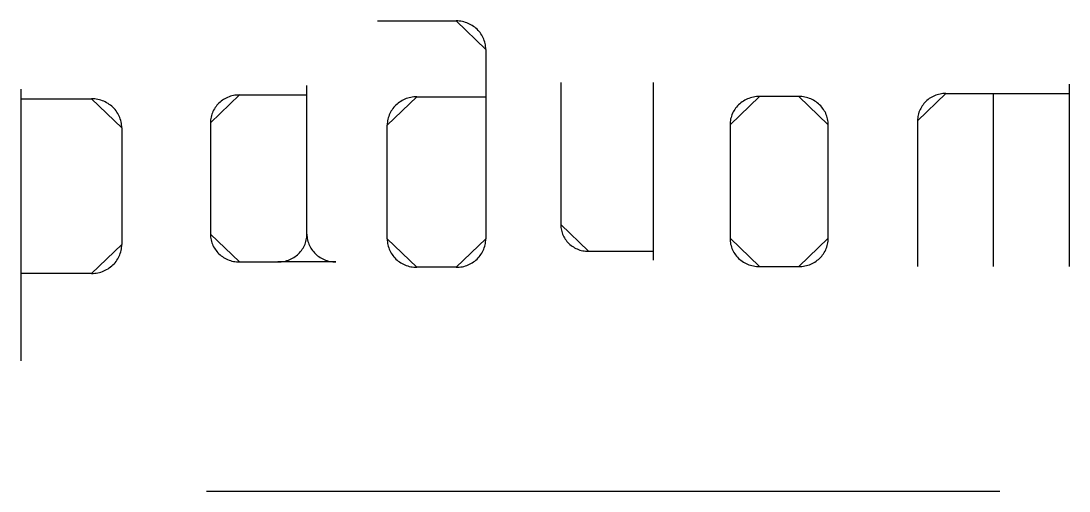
# Model space of a CAD drawing. Extents: x 8646 to 18206, y -17605 to -192.
# Drawn here: x 11111.408 to 11114.24, y -9015.795 to -9014.526 of the extents above; entities that cross this region are included whole.
import ezdxf

# ---------------------------------------------------------------- set-up
doc = ezdxf.new("R2010")
doc.units = 0
doc.layers.get('0').update_dxf_attribs({"linetype": 'CONTINUOUS'})

msp = doc.modelspace()

# ---------------------------------------------------------------- linework, layer by layer
at = {"color": 8, "linetype": 'CONTINUOUS'}
for p, q in [((11112.371, -9014.5258), (11112.5838, -9014.5258)), ((11112.6636, -9014.6026), (11112.6636, -9015.1142)), ((11112.1805, -9015.1014), (11112.1805, -9014.7005)), ((11112.8664, -9014.692), (11112.8664, -9015.0758)), ((11113.1158, -9014.692), (11113.1158, -9015.1717)), ((11114.2397, -9014.6969), (11114.2397, -9015.1887)), ((11111.4078, -9014.7098), (11111.4078, -9015.4434)), ((11111.9981, -9014.7257), (11112.1805, -9014.7257)), ((11112.4774, -9014.7305), (11112.6636, -9014.7305)), ((11113.5094, -9014.7298), (11113.4033, -9014.7298)), ((11113.9072, -9014.7215), (11114.2397, -9014.7215)), ((11114.035, -9014.7215), (11114.035, -9015.1887)), ((11111.4078, -9014.736), (11111.5985, -9014.736)), ((11111.6803, -9014.8146), (11111.6803, -9015.1291)), ((11111.9199, -9014.8009), (11111.9199, -9015.1014)), ((11112.3976, -9015.1142), (11112.3976, -9014.8072)), ((11113.3237, -9014.8063), (11113.3237, -9015.1126)), ((11113.589, -9015.1126), (11113.589, -9014.8063)), ((11113.8305, -9014.7953), (11113.8305, -9015.1887)), ((11112.9412, -9015.1477), (11113.1158, -9015.1477)), ((11111.9981, -9015.1766), (11112.1023, -9015.1766)), ((11111.5985, -9015.2076), (11111.4078, -9015.2076)), ((11112.5838, -9015.191), (11112.4774, -9015.191)), ((11113.4033, -9015.1891), (11113.5094, -9015.1891)), ((11111.9093, -9015.795), (11114.0529, -9015.795))]:
    msp.add_line(p, q, dxfattribs=at)
at = {"color": 8, "linetype": 'CONTINUOUS', "flags": 128}
for points in [[(11112.6636, -9014.6026), (11112.6636, -9014.5985), (11112.6633, -9014.5946), (11112.6627, -9014.5906), (11112.6619, -9014.5866), (11112.6609, -9014.5827), (11112.6598, -9014.5788), (11112.6583, -9014.5749), (11112.6567, -9014.5714), (11112.655, -9014.5677), (11112.653, -9014.5641), (11112.6508, -9014.5607), (11112.6484, -9014.5574), (11112.6459, -9014.5542), (11112.6432, -9014.5512), (11112.6403, -9014.5483), (11112.6373, -9014.5455), (11112.6341, -9014.5429), (11112.6308, -9014.5405), (11112.6274, -9014.5381), (11112.6237, -9014.536), (11112.6201, -9014.5341), (11112.6163, -9014.5325), (11112.6124, -9014.5309), (11112.6085, -9014.5296), (11112.6045, -9014.5285), (11112.6005, -9014.5275), (11112.5963, -9014.5268), (11112.5922, -9014.5262), (11112.588, -9014.5259), (11112.5838, -9014.5258)], [(11111.9981, -9014.7257), (11111.994, -9014.7258), (11111.9899, -9014.726), (11111.9858, -9014.7266), (11111.9818, -9014.7273), (11111.9779, -9014.7282), (11111.974, -9014.7293), (11111.97, -9014.7306), (11111.9663, -9014.7322), (11111.9626, -9014.7339), (11111.9591, -9014.7357), (11111.9555, -9014.7379), (11111.9522, -9014.74), (11111.949, -9014.7424), (11111.9458, -9014.745), (11111.9428, -9014.7476), (11111.94, -9014.7505), (11111.9373, -9014.7536), (11111.9349, -9014.7566), (11111.9326, -9014.7599), (11111.9304, -9014.7633), (11111.9285, -9014.7667), (11111.9267, -9014.7702), (11111.9252, -9014.7739), (11111.9237, -9014.7776), (11111.9227, -9014.7814), (11111.9217, -9014.7852), (11111.9209, -9014.7891), (11111.9204, -9014.793), (11111.9201, -9014.7968), (11111.9199, -9014.8009)], [(11112.4774, -9014.7305), (11112.4732, -9014.7306), (11112.469, -9014.7309), (11112.4648, -9014.7314), (11112.4608, -9014.7321), (11112.4567, -9014.7331), (11112.4527, -9014.7342), (11112.4487, -9014.7356), (11112.445, -9014.7372), (11112.4411, -9014.7388), (11112.4375, -9014.7408), (11112.4339, -9014.7429), (11112.4304, -9014.7451), (11112.4272, -9014.7476), (11112.424, -9014.7502), (11112.421, -9014.753), (11112.4181, -9014.7558), (11112.4154, -9014.759), (11112.4128, -9014.7621), (11112.4105, -9014.7654), (11112.4083, -9014.7688), (11112.4063, -9014.7724), (11112.4045, -9014.776), (11112.4029, -9014.7797), (11112.4014, -9014.7835), (11112.4003, -9014.7874), (11112.3993, -9014.7913), (11112.3986, -9014.7952), (11112.398, -9014.7992), (11112.3977, -9014.8031), (11112.3976, -9014.8072)], [(11113.4033, -9014.7298), (11113.3991, -9014.7299), (11113.3949, -9014.7302), (11113.3908, -9014.7308), (11113.3867, -9014.7315), (11113.3826, -9014.7325), (11113.3787, -9014.7336), (11113.3747, -9014.7349), (11113.3709, -9014.7365), (11113.3671, -9014.7381), (11113.3635, -9014.7401), (11113.3599, -9014.7422), (11113.3565, -9014.7444), (11113.3532, -9014.7469), (11113.35, -9014.7495), (11113.347, -9014.7523), (11113.3441, -9014.7551), (11113.3414, -9014.7582), (11113.3389, -9014.7613), (11113.3365, -9014.7647), (11113.3343, -9014.7681), (11113.3323, -9014.7716), (11113.3306, -9014.7752), (11113.329, -9014.779), (11113.3275, -9014.7827), (11113.3264, -9014.7866), (11113.3254, -9014.7905), (11113.3247, -9014.7944), (11113.3241, -9014.7984), (11113.3238, -9014.8023), (11113.3237, -9014.8063)], [(11113.589, -9014.8063), (11113.5889, -9014.8023), (11113.5886, -9014.7984), (11113.5881, -9014.7944), (11113.5872, -9014.7905), (11113.5863, -9014.7866), (11113.5851, -9014.7827), (11113.5837, -9014.779), (11113.5821, -9014.7752), (11113.5803, -9014.7716), (11113.5784, -9014.7681), (11113.5762, -9014.7647), (11113.5738, -9014.7613), (11113.5713, -9014.7582), (11113.5686, -9014.7551), (11113.5657, -9014.7523), (11113.5627, -9014.7495), (11113.5595, -9014.7469), (11113.5563, -9014.7444), (11113.5528, -9014.7422), (11113.5492, -9014.7401), (11113.5456, -9014.7381), (11113.5418, -9014.7365), (11113.538, -9014.7349), (11113.5341, -9014.7336), (11113.53, -9014.7325), (11113.526, -9014.7315), (11113.5219, -9014.7308), (11113.5177, -9014.7302), (11113.5136, -9014.7299), (11113.5094, -9014.7298)], [(11113.9072, -9014.7215), (11113.9032, -9014.7216), (11113.8991, -9014.7219), (11113.8952, -9014.7224), (11113.8913, -9014.7231), (11113.8874, -9014.724), (11113.8834, -9014.7251), (11113.8797, -9014.7265), (11113.876, -9014.7279), (11113.8724, -9014.7295), (11113.8689, -9014.7313), (11113.8654, -9014.7334), (11113.8621, -9014.7356), (11113.859, -9014.7379), (11113.8558, -9014.7405), (11113.853, -9014.7431), (11113.8502, -9014.7459), (11113.8476, -9014.7489), (11113.8451, -9014.7519), (11113.8429, -9014.7551), (11113.8407, -9014.7584), (11113.8389, -9014.7618), (11113.8372, -9014.7653), (11113.8356, -9014.7688), (11113.8342, -9014.7725), (11113.8331, -9014.7762), (11113.8322, -9014.7799), (11113.8314, -9014.7837), (11113.8309, -9014.7875), (11113.8306, -9014.7913), (11113.8305, -9014.7953)], [(11111.6803, -9014.8146), (11111.6802, -9014.8104), (11111.6799, -9014.8064), (11111.6793, -9014.8023), (11111.6785, -9014.7982), (11111.6775, -9014.7943), (11111.6763, -9014.7903), (11111.6749, -9014.7865), (11111.6732, -9014.7826), (11111.6714, -9014.779), (11111.6694, -9014.7753), (11111.6671, -9014.7718), (11111.6647, -9014.7684), (11111.6621, -9014.7652), (11111.6594, -9014.762), (11111.6564, -9014.759), (11111.6533, -9014.7562), (11111.65, -9014.7535), (11111.6466, -9014.751), (11111.6431, -9014.7488), (11111.6394, -9014.7465), (11111.6357, -9014.7446), (11111.6318, -9014.7428), (11111.6278, -9014.7413), (11111.6239, -9014.7399), (11111.6197, -9014.7387), (11111.6156, -9014.7377), (11111.6114, -9014.737), (11111.6071, -9014.7364), (11111.6029, -9014.7361), (11111.5985, -9014.736)], [(11111.9199, -9015.1014), (11111.9201, -9015.1054), (11111.9204, -9015.1093), (11111.9209, -9015.1132), (11111.9217, -9015.117), (11111.9227, -9015.1209), (11111.9237, -9015.1246), (11111.9252, -9015.1284), (11111.9267, -9015.132), (11111.9285, -9015.1355), (11111.9304, -9015.139), (11111.9326, -9015.1423), (11111.9349, -9015.1456), (11111.9373, -9015.1487), (11111.94, -9015.1518), (11111.9428, -9015.1546), (11111.9458, -9015.1573), (11111.949, -9015.1599), (11111.9522, -9015.1622), (11111.9555, -9015.1644), (11111.9591, -9015.1665), (11111.9626, -9015.1684), (11111.9663, -9015.1701), (11111.97, -9015.1716), (11111.974, -9015.173), (11111.9779, -9015.1741), (11111.9818, -9015.175), (11111.9858, -9015.1757), (11111.9899, -9015.1762), (11111.994, -9015.1765), (11111.9981, -9015.1766)], [(11112.1023, -9015.1766), (11112.1064, -9015.1765), (11112.1105, -9015.1762), (11112.1146, -9015.1757), (11112.1186, -9015.175), (11112.1225, -9015.1741), (11112.1265, -9015.173), (11112.1303, -9015.1716), (11112.1341, -9015.1701), (11112.1379, -9015.1684), (11112.1413, -9015.1665), (11112.1449, -9015.1644), (11112.1483, -9015.1622), (11112.1515, -9015.1599), (11112.1547, -9015.1573), (11112.1576, -9015.1546), (11112.1605, -9015.1518), (11112.1631, -9015.1487), (11112.1656, -9015.1456), (11112.1679, -9015.1423), (11112.17, -9015.139), (11112.1719, -9015.1355), (11112.1737, -9015.132), (11112.1753, -9015.1284), (11112.1767, -9015.1246), (11112.1778, -9015.1209), (11112.1788, -9015.117), (11112.1795, -9015.1132), (11112.1801, -9015.1093), (11112.1804, -9015.1054), (11112.1805, -9015.1014), (11112.1806, -9015.1054), (11112.1808, -9015.1093), (11112.1814, -9015.1132), (11112.1822, -9015.117), (11112.1831, -9015.1209), (11112.1843, -9015.1246), (11112.1857, -9015.1284), (11112.1872, -9015.132), (11112.1889, -9015.1355), (11112.1909, -9015.139), (11112.1931, -9015.1423), (11112.1954, -9015.1456), (11112.1979, -9015.1487), (11112.2006, -9015.1518), (11112.2034, -9015.1546), (11112.2063, -9015.1573), (11112.2095, -9015.1599), (11112.2127, -9015.1622), (11112.2161, -9015.1644), (11112.2196, -9015.1665), (11112.2232, -9015.1684), (11112.2269, -9015.1701), (11112.2306, -9015.1716), (11112.2344, -9015.173), (11112.2384, -9015.1741), (11112.2424, -9015.175), (11112.2464, -9015.1757), (11112.2505, -9015.1762), (11112.2545, -9015.1765), (11112.2586, -9015.1766)], [(11112.8664, -9015.0758), (11112.8666, -9015.0795), (11112.8668, -9015.0833), (11112.8673, -9015.0871), (11112.8681, -9015.0907), (11112.869, -9015.0944), (11112.87, -9015.098), (11112.8714, -9015.1016), (11112.8729, -9015.1051), (11112.8746, -9015.1084), (11112.8764, -9015.1118), (11112.8785, -9015.1149), (11112.8807, -9015.1181), (11112.8831, -9015.1211), (11112.8857, -9015.1239), (11112.8883, -9015.1267), (11112.8911, -9015.1293), (11112.8942, -9015.1317), (11112.8973, -9015.134), (11112.9005, -9015.1361), (11112.9039, -9015.1381), (11112.9072, -9015.1399), (11112.9109, -9015.1415), (11112.9144, -9015.1429), (11112.9181, -9015.1443), (11112.9218, -9015.1453), (11112.9257, -9015.1462), (11112.9295, -9015.1469), (11112.9334, -9015.1473), (11112.9373, -9015.1477), (11112.9412, -9015.1477)], [(11111.5985, -9015.2076), (11111.6029, -9015.2076), (11111.6071, -9015.2071), (11111.6114, -9015.2066), (11111.6156, -9015.2059), (11111.6197, -9015.205), (11111.6239, -9015.2038), (11111.6278, -9015.2024), (11111.6318, -9015.2008), (11111.6357, -9015.1991), (11111.6394, -9015.197), (11111.6431, -9015.1949), (11111.6466, -9015.1927), (11111.65, -9015.1901), (11111.6533, -9015.1874), (11111.6564, -9015.1846), (11111.6594, -9015.1817), (11111.6621, -9015.1785), (11111.6647, -9015.1753), (11111.6671, -9015.1718), (11111.6694, -9015.1683), (11111.6714, -9015.1647), (11111.6732, -9015.161), (11111.6749, -9015.1573), (11111.6763, -9015.1533), (11111.6775, -9015.1494), (11111.6785, -9015.1453), (11111.6793, -9015.1414), (11111.6799, -9015.1373), (11111.6802, -9015.1332), (11111.6803, -9015.1291)], [(11112.3976, -9015.1142), (11112.3977, -9015.1183), (11112.398, -9015.1223), (11112.3986, -9015.1263), (11112.3993, -9015.1302), (11112.4003, -9015.1341), (11112.4014, -9015.138), (11112.4029, -9015.1418), (11112.4045, -9015.1456), (11112.4063, -9015.1491), (11112.4083, -9015.1527), (11112.4105, -9015.156), (11112.4128, -9015.1594), (11112.4154, -9015.1626), (11112.4181, -9015.1656), (11112.421, -9015.1686), (11112.424, -9015.1713), (11112.4272, -9015.174), (11112.4304, -9015.1764), (11112.4339, -9015.1786), (11112.4375, -9015.1807), (11112.4411, -9015.1827), (11112.445, -9015.1844), (11112.4487, -9015.1859), (11112.4527, -9015.1873), (11112.4567, -9015.1885), (11112.4608, -9015.1893), (11112.4648, -9015.19), (11112.469, -9015.1906), (11112.4732, -9015.1909), (11112.4774, -9015.191)], [(11112.5838, -9015.191), (11112.588, -9015.1909), (11112.5922, -9015.1906), (11112.5963, -9015.19), (11112.6005, -9015.1893), (11112.6045, -9015.1885), (11112.6085, -9015.1873), (11112.6124, -9015.1859), (11112.6163, -9015.1844), (11112.6201, -9015.1827), (11112.6237, -9015.1807), (11112.6274, -9015.1786), (11112.6308, -9015.1764), (11112.6341, -9015.174), (11112.6373, -9015.1713), (11112.6403, -9015.1686), (11112.6432, -9015.1656), (11112.6459, -9015.1626), (11112.6484, -9015.1594), (11112.6508, -9015.156), (11112.653, -9015.1527), (11112.655, -9015.1491), (11112.6567, -9015.1456), (11112.6583, -9015.1418), (11112.6598, -9015.138), (11112.6609, -9015.1341), (11112.6619, -9015.1302), (11112.6627, -9015.1263), (11112.6633, -9015.1223), (11112.6636, -9015.1183), (11112.6636, -9015.1142)], [(11113.3237, -9015.1126), (11113.3238, -9015.1166), (11113.3241, -9015.1206), (11113.3247, -9015.1245), (11113.3254, -9015.1285), (11113.3264, -9015.1324), (11113.3275, -9015.1362), (11113.329, -9015.14), (11113.3306, -9015.1437), (11113.3323, -9015.1473), (11113.3343, -9015.1509), (11113.3365, -9015.1542), (11113.3389, -9015.1576), (11113.3414, -9015.1607), (11113.3441, -9015.1638), (11113.347, -9015.1668), (11113.35, -9015.1695), (11113.3532, -9015.1721), (11113.3565, -9015.1745), (11113.3599, -9015.1767), (11113.3635, -9015.1788), (11113.3671, -9015.1808), (11113.3709, -9015.1825), (11113.3747, -9015.184), (11113.3787, -9015.1853), (11113.3826, -9015.1865), (11113.3867, -9015.1874), (11113.3908, -9015.1881), (11113.3949, -9015.1887), (11113.3991, -9015.189), (11113.4033, -9015.1891)], [(11113.5094, -9015.1891), (11113.5136, -9015.189), (11113.5177, -9015.1887), (11113.5219, -9015.1881), (11113.526, -9015.1874), (11113.53, -9015.1865), (11113.5341, -9015.1853), (11113.538, -9015.184), (11113.5418, -9015.1825), (11113.5456, -9015.1808), (11113.5492, -9015.1788), (11113.5528, -9015.1767), (11113.5563, -9015.1745), (11113.5595, -9015.1721), (11113.5627, -9015.1695), (11113.5657, -9015.1668), (11113.5686, -9015.1638), (11113.5713, -9015.1607), (11113.5738, -9015.1576), (11113.5762, -9015.1542), (11113.5784, -9015.1509), (11113.5803, -9015.1473), (11113.5821, -9015.1437), (11113.5837, -9015.14), (11113.5851, -9015.1362), (11113.5863, -9015.1324), (11113.5872, -9015.1285), (11113.5881, -9015.1245), (11113.5886, -9015.1206), (11113.5889, -9015.1166), (11113.589, -9015.1126)]]:
    msp.add_lwpolyline(points, close=True, dxfattribs=at)

doc.saveas('drawing.dxf')
